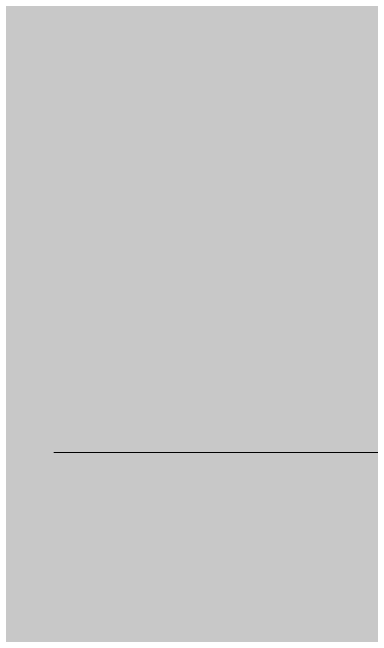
# Model space of a CAD drawing. Header units: metres. Extents: x 8 to 2416, y -346 to 476.
# Drawn here: x 214.4469 to 214.5761, y -98.7165 to -98.4926 of the extents above; entities that cross this region are included whole.
import ezdxf

# ---------------------------------------------------------------- set-up
doc = ezdxf.new("R2010")
doc.units = ezdxf.units.M
doc.linetypes.add('0', pattern=[0])
doc.linetypes.add('HIDDEN2', pattern=[0.1875, 0.125, -0.0625])
doc.layers.get('0').update_dxf_attribs({"color": 250, "linetype": '0', "lineweight": 20})
doc.layers.add('baños', color=140, linetype='Continuous', lineweight=0)
doc.layers.add('PLAFON', color=253, linetype='Continuous', lineweight=5)
doc.layers.add('Techos 1', color=7, linetype='HIDDEN2', lineweight=9, true_color=0x42391a)
doc.styles.get("Standard").update_dxf_attribs({"font": 'arial.ttf', "height": 0.1875})

# ---------------------------------------------------------------- blocks, each defined once
blk = doc.blocks.new('PL BASE 2N NASAS 09')
at = {"layer": 'Techos 1'}
blk.add_line((161.34755, -8.21173), (176.09755, -8.21173), dxfattribs=at)
at = {"layer": 'baños', "linetype": 'Continuous', "flags": 8}
for tag, p in [('MODELNUMBER', (167.1329, -5.63062, 0)), ('TRADENAME', (167.1329, -5.63066, 0)), ('PRODUCT', (167.1329, -5.6307, 0)), ('MATERIAL', (167.1329, -5.63074, 0)), ('MODELNUMBER', (168.30765, -5.63062, 0)), ('TRADENAME', (168.30765, -5.63066, 0)), ('PRODUCT', (168.30765, -5.6307, 0)), ('MATERIAL', (168.30765, -5.63074, 0))]:
    blk.add_attdef(tag, p, '', height=0.0000254, rotation=180.0001, dxfattribs=at)
blk = doc.blocks.new('PL MUEBLES 2N NASAS 09')
blk.add_blockref('PL BASE 2N NASAS 09', (49.91428, 62.71701))

msp = doc.modelspace()

# ---------------------------------------------------------------- hatches: boundary and pattern name
at = {"layer": 'PLAFON', "transparency": 33554477}
h = msp.add_hatch(color=256, dxfattribs=at)
h.dxf.hatch_style = 1
edge = h.paths.add_edge_path()
edge.add_arc((212.93182, -95.92074), 0.07, 90, 180, ccw=False)
edge.add_line((212.93182, -95.85074), (214.99182, -95.85074))
edge.add_arc((214.99182, -95.92074), 0.07, 0, 90, ccw=False)
edge.add_line((215.06182, -95.92074), (215.06182, -97.78074))
edge.add_arc((214.99182, -97.78074), 0.07, -90, 0, ccw=False)
edge.add_line((214.99182, -97.85074), (214.59182, -97.85074))
edge.add_arc((214.59182, -97.88074), 0.03, 90, 180)
edge.add_line((214.56182, -97.88074), (214.56182, -97.92074))
edge.add_arc((214.59182, -97.92074), 0.03, 180, 270)
edge.add_line((214.59182, -97.95074), (214.99182, -97.95074))
edge.add_arc((214.99182, -98.02074), 0.07, 0, 90, ccw=False)
edge.add_line((215.06182, -98.02074), (215.06182, -99.33074))
edge.add_arc((214.99182, -99.33074), 0.07, -90, 0, ccw=False)
edge.add_line((214.99182, -99.40074), (213.93182, -99.40074))
edge.add_arc((213.93182, -99.33074), 0.07, 180, 270, ccw=False)
edge.add_line((213.86182, -99.33074), (213.86182, -97.88074))
edge.add_arc((213.83182, -97.88074), 0.03, 360, 450)
edge.add_line((213.83182, -97.85074), (213.79182, -97.85074))
edge.add_arc((213.79182, -97.88074), 0.03, 90, 180)
edge.add_line((213.76182, -97.88074), (213.76182, -99.33074))
edge.add_arc((213.69182, -99.33074), 0.07, 270, 360, ccw=False)
edge.add_line((213.69182, -99.40074), (212.93182, -99.40074))
edge.add_arc((212.93182, -99.33074), 0.07, 180, 270, ccw=False)
edge.add_line((212.86182, -99.33074), (212.86182, -95.92074))

# ---------------------------------------------------------------- block references
msp.add_blockref('PL MUEBLES 2N NASAS 09', (0.05, -153.15602))

doc.saveas('drawing.dxf')
